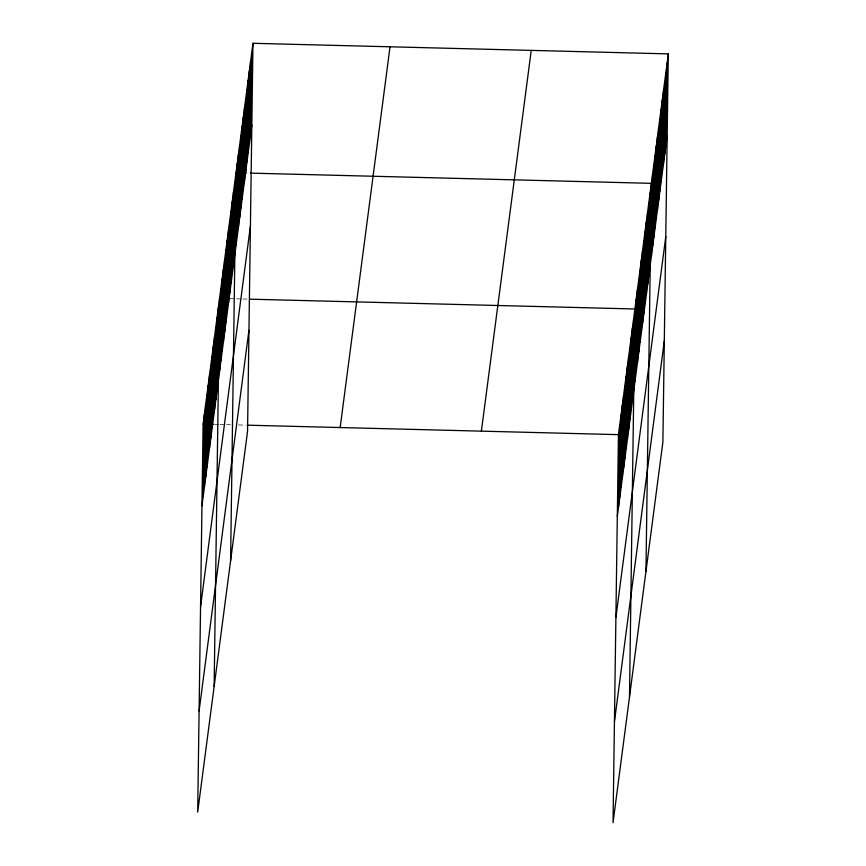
<?xml version="1.0" encoding="UTF-8"?>
<svg xmlns="http://www.w3.org/2000/svg" width="866" height="866" viewBox="0 0 866 866"><rect width="100%" height="100%" fill="white"/><g stroke="black" fill="none" stroke-linecap="round" stroke-linejoin="round"><path stroke-width="0.65" stroke-dasharray="4.33 3.25" d="M229.999 298.673L235.216 298.802M236.526 298.835L241.744 298.976M243.054 299.008L246.972 299.106M214.855 424.351L218.762 424.459M220.072 424.492L225.29 424.621M226.6 424.654L230.518 424.751M238.345 424.957L246.182 425.152"/><path stroke-width="1.3" d="M252.969 43.3L203.099 424.059L197.686 812.113L247.546 431.355L252.969 43.3L668.314 53.887L662.901 441.941L613.031 822.7L618.454 434.645L668.314 53.887M203.229 496.099L204.365 414.392M204.495 486.432L205.632 404.725M205.762 476.765L206.898 395.058M207.028 467.099L208.165 385.392M208.284 457.432L209.431 375.725M209.55 447.765L210.698 366.069M210.817 438.099L211.964 356.402M212.083 428.443L213.231 346.736M213.35 418.776L214.497 337.069M214.616 409.109L215.764 327.402M215.883 399.442L217.02 317.735M217.149 389.776L218.286 308.069M214.14 686.467L219.553 298.402L229.999 298.673M219.683 370.442L220.819 288.746M220.949 360.776L222.086 279.079M222.216 351.12L223.352 269.413M223.482 341.453L224.619 259.746M224.749 331.786L225.885 250.079M226.004 322.12L227.152 240.412M227.271 312.453L228.418 230.746M228.537 302.786L229.685 221.079M229.804 293.119L230.951 211.423M231.07 283.463L232.218 201.756M232.337 273.797L233.484 192.09M233.604 264.13L234.74 182.423M230.594 560.822L236.007 172.756L246.453 173.027M236.082 245.219L237.219 163.512M237.295 235.963L238.431 154.267M238.507 226.719L239.644 145.012M239.709 217.474L240.856 135.767M240.921 208.23L242.069 126.523M242.134 198.985L243.281 117.278M243.346 189.73L244.483 108.034M244.558 180.485L245.695 98.778M245.771 171.241L246.907 89.534M246.983 161.996L248.12 80.289M248.196 152.741L249.332 71.044M249.397 143.496L250.545 61.789M250.61 134.252L251.757 52.545M618.584 506.675L619.72 424.979M619.85 497.019L620.987 415.312M621.106 487.352L622.253 405.645M622.373 477.686L623.52 395.978M623.639 468.019L624.787 386.312M624.906 458.352L626.053 376.645M626.172 448.685L627.32 366.978M627.439 439.019L628.575 357.322M628.705 429.352L629.842 347.656M629.972 419.696L631.108 337.989M631.238 410.029L632.375 328.322M632.505 400.363L633.641 318.656M629.495 697.054L634.908 308.989L249.581 299.171M635.038 381.029L636.174 299.322M636.304 371.362L637.441 289.655M637.571 361.696L638.707 279.999M638.827 352.029L639.974 270.333M640.093 342.373L641.241 260.666M641.36 332.706L642.507 250.999M642.626 323.04L643.774 241.333M643.893 313.373L645.04 231.666M645.159 303.706L646.296 221.999M646.426 294.039L647.562 212.332M647.692 284.373L648.829 202.676M648.959 274.706L650.095 193.01M645.949 571.398L651.362 183.343L250.371 173.124M651.438 255.795L652.574 174.098M652.65 246.55L653.787 164.843M653.852 237.306L654.999 155.599M655.064 228.061L656.212 146.354M656.276 218.806L657.424 137.109M657.489 209.561L658.625 127.854M658.701 200.317L659.838 118.61M659.914 191.072L661.05 109.365M661.126 181.828L662.263 100.12M662.328 172.572L663.475 90.876M663.54 163.328L664.687 81.621M664.752 154.083L665.9 72.376M665.965 144.839L667.101 63.131M201.962 505.766L251.822 125.007M200.544 606.86L250.415 226.102M199.093 711.018L248.953 330.26M340.165 427.544L390.036 46.796M481.388 431.149L531.248 50.39M617.317 516.342L667.177 135.594M615.899 617.447L665.77 236.689M614.449 721.605L664.309 340.847M203.099 424.059L213.545 424.318M247.481 425.184L618.454 434.645"/></g></svg>
